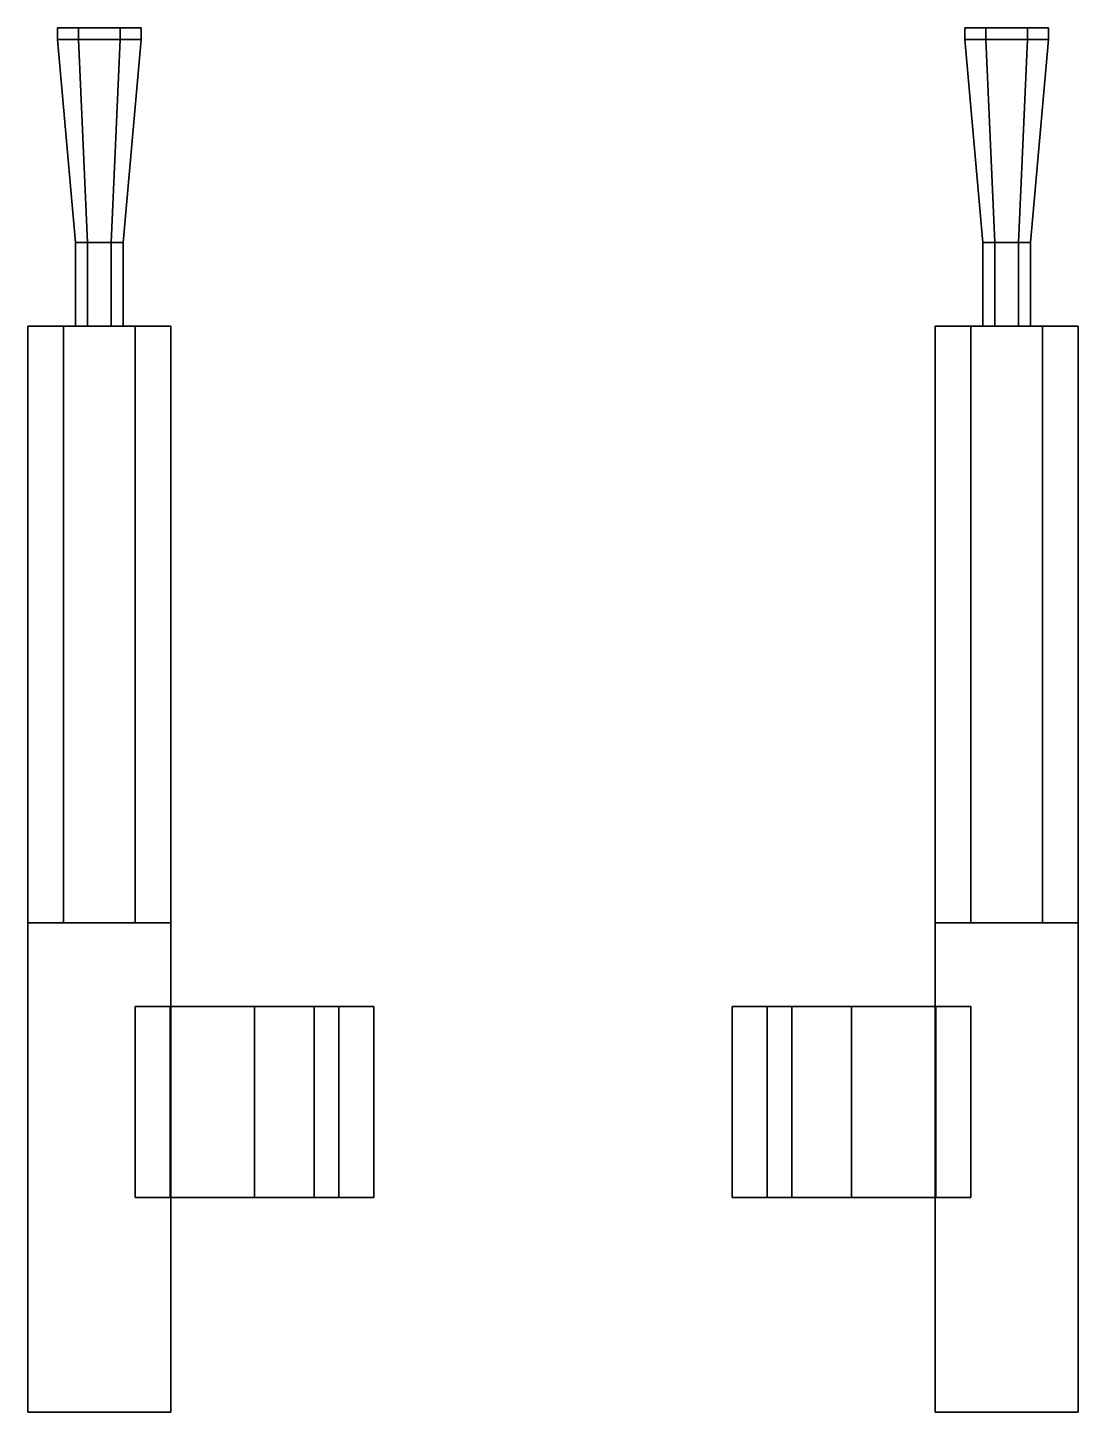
# Model space of a CAD drawing. Extents: x -0.44 to 0.44, y -0.09 to 1.07.
import ezdxf

# ---------------------------------------------------------------- set-up
doc = ezdxf.new("R2010")
doc.units = 0
doc.layers.add('BARREL', color=1, linetype='CONTINUOUS')

msp = doc.modelspace()

# ---------------------------------------------------------------- linework, layer by layer
at = {"layer": 'BARREL'}
for points in [[(-0.3975, 1.07, 0.0103), (-0.415, 1.07, -0.02), (-0.415, 1.06, -0.02), (-0.3975, 1.06, 0.0103)], [(-0.415, 1.07, -0.02), (-0.3975, 1.07, -0.0503), (-0.3975, 1.06, -0.0503), (-0.415, 1.06, -0.02)], [(-0.345, 1.07, -0.02), (-0.415, 1.07, -0.02), (-0.3975, 1.07, 0.0103), (-0.3625, 1.07, 0.0103)], [(-0.3625, 1.07, -0.0503), (-0.3975, 1.07, -0.0503), (-0.415, 1.07, -0.02), (-0.345, 1.07, -0.02)], [(-0.3625, 1.07, 0.0103), (-0.3975, 1.07, 0.0103), (-0.3975, 1.06, 0.0103), (-0.3625, 1.06, 0.0103)], [(-0.3975, 1.07, -0.0503), (-0.3625, 1.07, -0.0503), (-0.3625, 1.06, -0.0503), (-0.3975, 1.06, -0.0503)], [(-0.345, 1.07, -0.02), (-0.3625, 1.07, 0.0103), (-0.3625, 1.06, 0.0103), (-0.345, 1.06, -0.02)], [(-0.3625, 1.07, -0.0503), (-0.345, 1.07, -0.02), (-0.345, 1.06, -0.02), (-0.3625, 1.06, -0.0503)], [(0.3975, 1.07, -0.0503), (0.3625, 1.07, -0.0503), (0.345, 1.07, -0.02), (0.415, 1.07, -0.02)], [(0.415, 1.07, -0.02), (0.345, 1.07, -0.02), (0.3625, 1.07, 0.0103), (0.3975, 1.07, 0.0103)], [(0.345, 1.07, -0.02), (0.3625, 1.07, -0.0503), (0.3625, 1.06, -0.0503), (0.345, 1.06, -0.02)], [(0.3625, 1.07, 0.0103), (0.345, 1.07, -0.02), (0.345, 1.06, -0.02), (0.3625, 1.06, 0.0103)], [(0.3625, 1.07, -0.0503), (0.3975, 1.07, -0.0503), (0.3975, 1.06, -0.0503), (0.3625, 1.06, -0.0503)], [(0.3975, 1.07, 0.0103), (0.3625, 1.07, 0.0103), (0.3625, 1.06, 0.0103), (0.3975, 1.06, 0.0103)], [(0.3975, 1.07, -0.0503), (0.415, 1.07, -0.02), (0.415, 1.06, -0.02), (0.3975, 1.06, -0.0503)], [(0.415, 1.07, -0.02), (0.3975, 1.07, 0.0103), (0.3975, 1.06, 0.0103), (0.415, 1.06, -0.02)], [(-0.3975, 1.06, 0.0103), (-0.415, 1.06, -0.02), (-0.4, 0.89, -0.02), (-0.39, 0.89, -0.0027)], [(-0.415, 1.06, -0.02), (-0.3975, 1.06, -0.0503), (-0.39, 0.89, -0.0373), (-0.4, 0.89, -0.02)], [(-0.3625, 1.06, 0.0103), (-0.3975, 1.06, 0.0103), (-0.39, 0.89, -0.0027), (-0.37, 0.89, -0.0027)], [(-0.3975, 1.06, -0.0503), (-0.3625, 1.06, -0.0503), (-0.37, 0.89, -0.0373), (-0.39, 0.89, -0.0373)], [(-0.345, 1.06, -0.02), (-0.3625, 1.06, 0.0103), (-0.37, 0.89, -0.0027), (-0.36, 0.89, -0.02)], [(-0.3625, 1.06, -0.0503), (-0.345, 1.06, -0.02), (-0.36, 0.89, -0.02), (-0.37, 0.89, -0.0373)], [(0.345, 1.06, -0.02), (0.3625, 1.06, -0.0503), (0.37, 0.89, -0.0373), (0.36, 0.89, -0.02)], [(0.3625, 1.06, 0.0103), (0.345, 1.06, -0.02), (0.36, 0.89, -0.02), (0.37, 0.89, -0.0027)], [(0.3625, 1.06, -0.0503), (0.3975, 1.06, -0.0503), (0.39, 0.89, -0.0373), (0.37, 0.89, -0.0373)], [(0.3975, 1.06, 0.0103), (0.3625, 1.06, 0.0103), (0.37, 0.89, -0.0027), (0.39, 0.89, -0.0027)], [(0.3975, 1.06, -0.0503), (0.415, 1.06, -0.02), (0.4, 0.89, -0.02), (0.39, 0.89, -0.0373)], [(0.415, 1.06, -0.02), (0.3975, 1.06, 0.0103), (0.39, 0.89, -0.0027), (0.4, 0.89, -0.02)], [(-0.39, 0.89, -0.0027), (-0.4, 0.89, -0.02), (-0.4, 0.82, -0.02), (-0.39, 0.82, -0.0027)], [(-0.4, 0.89, -0.02), (-0.39, 0.89, -0.0373), (-0.39, 0.82, -0.0373), (-0.4, 0.82, -0.02)], [(-0.37, 0.89, -0.0027), (-0.39, 0.89, -0.0027), (-0.39, 0.82, -0.0027), (-0.37, 0.82, -0.0027)], [(-0.39, 0.89, -0.0373), (-0.37, 0.89, -0.0373), (-0.37, 0.82, -0.0373), (-0.39, 0.82, -0.0373)], [(-0.36, 0.89, -0.02), (-0.37, 0.89, -0.0027), (-0.37, 0.82, -0.0027), (-0.36, 0.82, -0.02)], [(-0.37, 0.89, -0.0373), (-0.36, 0.89, -0.02), (-0.36, 0.82, -0.02), (-0.37, 0.82, -0.0373)], [(0.36, 0.89, -0.02), (0.37, 0.89, -0.0373), (0.37, 0.82, -0.0373), (0.36, 0.82, -0.02)], [(0.37, 0.89, -0.0027), (0.36, 0.89, -0.02), (0.36, 0.82, -0.02), (0.37, 0.82, -0.0027)], [(0.37, 0.89, -0.0373), (0.39, 0.89, -0.0373), (0.39, 0.82, -0.0373), (0.37, 0.82, -0.0373)], [(0.39, 0.89, -0.0027), (0.37, 0.89, -0.0027), (0.37, 0.82, -0.0027), (0.39, 0.82, -0.0027)], [(0.39, 0.89, -0.0373), (0.4, 0.89, -0.02), (0.4, 0.82, -0.02), (0.39, 0.82, -0.0373)], [(0.4, 0.89, -0.02), (0.39, 0.89, -0.0027), (0.39, 0.82, -0.0027), (0.4, 0.82, -0.02)], [(-0.41, 0.82, 0.062), (-0.44, 0.82, 0.01), (-0.44, 0.32, 0.01), (-0.41, 0.32, 0.062)], [(-0.44, 0.82, 0.01), (-0.41, 0.82, -0.042), (-0.41, 0.32, -0.042), (-0.44, 0.32, 0.01)], [(-0.32, 0.82, 0.01), (-0.44, 0.82, 0.01), (-0.41, 0.82, 0.062), (-0.35, 0.82, 0.062)], [(-0.35, 0.82, -0.042), (-0.41, 0.82, -0.042), (-0.44, 0.82, 0.01), (-0.32, 0.82, 0.01)], [(-0.35, 0.82, 0.062), (-0.41, 0.82, 0.062), (-0.41, 0.32, 0.062), (-0.35, 0.32, 0.062)], [(-0.41, 0.82, -0.042), (-0.35, 0.82, -0.042), (-0.35, 0.32, -0.042), (-0.41, 0.32, -0.042)], [(-0.32, 0.82, 0.01), (-0.35, 0.82, 0.062), (-0.35, 0.32, 0.062), (-0.32, 0.32, 0.01)], [(-0.35, 0.82, -0.042), (-0.32, 0.82, 0.01), (-0.32, 0.32, 0.01), (-0.35, 0.32, -0.042)], [(0.41, 0.82, -0.042), (0.35, 0.82, -0.042), (0.32, 0.82, 0.01), (0.44, 0.82, 0.01)], [(0.44, 0.82, 0.01), (0.32, 0.82, 0.01), (0.35, 0.82, 0.062), (0.41, 0.82, 0.062)], [(0.32, 0.82, 0.01), (0.35, 0.82, -0.042), (0.35, 0.32, -0.042), (0.32, 0.32, 0.01)], [(0.35, 0.82, 0.062), (0.32, 0.82, 0.01), (0.32, 0.32, 0.01), (0.35, 0.32, 0.062)], [(0.35, 0.82, -0.042), (0.41, 0.82, -0.042), (0.41, 0.32, -0.042), (0.35, 0.32, -0.042)], [(0.41, 0.82, 0.062), (0.35, 0.82, 0.062), (0.35, 0.32, 0.062), (0.41, 0.32, 0.062)], [(0.41, 0.82, -0.042), (0.44, 0.82, 0.01), (0.44, 0.32, 0.01), (0.41, 0.32, -0.042)], [(0.44, 0.82, 0.01), (0.41, 0.82, 0.062), (0.41, 0.32, 0.062), (0.44, 0.32, 0.01)], [(-0.44, 0.32, -0.07), (-0.44, -0.09, -0.07), (-0.44, -0.09, 0.07), (-0.44, 0.32, 0.07)], [(-0.44, 0.32, 0.07), (-0.44, -0.09, 0.07), (-0.32, -0.09, 0.07), (-0.32, 0.32, 0.07)], [(-0.32, 0.32, 0.07), (-0.32, 0.32, -0.07), (-0.44, 0.32, -0.07), (-0.44, 0.32, 0.07)], [(-0.32, 0.32, -0.07), (-0.32, -0.09, -0.07), (-0.44, -0.09, -0.07), (-0.44, 0.32, -0.07)], [(-0.32, -0.09, 0.07), (-0.32, -0.09, -0.07), (-0.32, 0.32, -0.07), (-0.32, 0.32, 0.07)], [(0.44, 0.32, -0.07), (0.44, -0.09, -0.07), (0.32, -0.09, -0.07), (0.32, 0.32, -0.07)], [(0.32, 0.32, 0.07), (0.32, -0.09, 0.07), (0.44, -0.09, 0.07), (0.44, 0.32, 0.07)], [(0.44, 0.32, 0.07), (0.44, 0.32, -0.07), (0.32, 0.32, -0.07), (0.32, 0.32, 0.07)], [(0.32, 0.32, -0.07), (0.32, -0.09, -0.07), (0.32, -0.09, 0.07), (0.32, 0.32, 0.07)], [(0.44, -0.09, 0.07), (0.44, -0.09, -0.07), (0.44, 0.32, -0.07), (0.44, 0.32, 0.07)], [(-0.3207, 0.25, 0.1307), (-0.35, 0.25, 0.06), (-0.35, 0.09, 0.06), (-0.3207, 0.09, 0.1307)], [(-0.35, 0.25, 0.06), (-0.3207, 0.25, -0.0107), (-0.3207, 0.09, -0.0107), (-0.35, 0.09, 0.06)], [(-0.1793, 0.25, 0.1307), (-0.35, 0.25, 0.06), (-0.3207, 0.25, 0.1307), (-0.25, 0.25, 0.16)], [(-0.15, 0.25, 0.06), (-0.3207, 0.25, -0.0107), (-0.35, 0.25, 0.06), (-0.1793, 0.25, 0.1307)], [(-0.25, 0.25, 0.16), (-0.3207, 0.25, 0.1307), (-0.3207, 0.09, 0.1307), (-0.25, 0.09, 0.16)], [(-0.3207, 0.25, -0.0107), (-0.25, 0.25, -0.04), (-0.25, 0.09, -0.04), (-0.3207, 0.09, -0.0107)], [(-0.1793, 0.25, -0.0107), (-0.25, 0.25, -0.04), (-0.3207, 0.25, -0.0107), (-0.15, 0.25, 0.06)], [(-0.32, 0.25, -0.21), (-0.32, 0.09, -0.21), (-0.32, 0.09, -0.07), (-0.32, 0.25, -0.07)], [(-0.1793, 0.25, -0.0107), (-0.2, 0.25, -0.21), (-0.32, 0.25, -0.21), (-0.32, 0.25, -0.01)], [(-0.2, 0.25, -0.21), (-0.2, 0.09, -0.21), (-0.32, 0.09, -0.21), (-0.32, 0.25, -0.21)], [(-0.1793, 0.25, 0.1307), (-0.25, 0.25, 0.16), (-0.25, 0.09, 0.16), (-0.1793, 0.09, 0.1307)], [(-0.25, 0.25, -0.04), (-0.1793, 0.25, -0.0107), (-0.1793, 0.09, -0.0107), (-0.25, 0.09, -0.04)], [(-0.1793, 0.09, -0.0107), (-0.2, 0.09, -0.21), (-0.2, 0.25, -0.21), (-0.1793, 0.25, -0.0107)], [(-0.15, 0.25, 0.06), (-0.1793, 0.25, 0.1307), (-0.1793, 0.09, 0.1307), (-0.15, 0.09, 0.06)], [(-0.1793, 0.25, -0.0107), (-0.15, 0.25, 0.06), (-0.15, 0.09, 0.06), (-0.1793, 0.09, -0.0107)], [(0.1793, 0.25, 0.1307), (0.35, 0.25, 0.06), (0.3207, 0.25, -0.0107), (0.15, 0.25, 0.06)], [(0.15, 0.25, 0.06), (0.3207, 0.25, -0.0107), (0.25, 0.25, -0.04), (0.1793, 0.25, -0.0107)], [(0.1793, 0.09, -0.0107), (0.15, 0.09, 0.06), (0.15, 0.25, 0.06), (0.1793, 0.25, -0.0107)], [(0.15, 0.09, 0.06), (0.1793, 0.09, 0.1307), (0.1793, 0.25, 0.1307), (0.15, 0.25, 0.06)], [(0.32, 0.25, -0.01), (0.32, 0.25, -0.21), (0.2, 0.25, -0.21), (0.1793, 0.25, -0.0107)], [(0.1793, 0.25, -0.0107), (0.2, 0.25, -0.21), (0.2, 0.09, -0.21), (0.1793, 0.09, -0.0107)], [(0.25, 0.25, 0.16), (0.3207, 0.25, 0.1307), (0.35, 0.25, 0.06), (0.1793, 0.25, 0.1307)], [(0.25, 0.09, -0.04), (0.1793, 0.09, -0.0107), (0.1793, 0.25, -0.0107), (0.25, 0.25, -0.04)], [(0.1793, 0.09, 0.1307), (0.25, 0.09, 0.16), (0.25, 0.25, 0.16), (0.1793, 0.25, 0.1307)], [(0.2, 0.09, -0.21), (0.2, 0.25, -0.21), (0.32, 0.25, -0.21), (0.32, 0.09, -0.21)], [(0.3207, 0.09, -0.0107), (0.25, 0.09, -0.04), (0.25, 0.25, -0.04), (0.3207, 0.25, -0.0107)], [(0.25, 0.09, 0.16), (0.3207, 0.09, 0.1307), (0.3207, 0.25, 0.1307), (0.25, 0.25, 0.16)], [(0.32, 0.09, -0.21), (0.32, 0.25, -0.21), (0.32, 0.25, -0.07), (0.32, 0.09, -0.07)], [(0.35, 0.09, 0.06), (0.3207, 0.09, -0.0107), (0.3207, 0.25, -0.0107), (0.35, 0.25, 0.06)], [(0.3207, 0.09, 0.1307), (0.35, 0.09, 0.06), (0.35, 0.25, 0.06), (0.3207, 0.25, 0.1307)], [(-0.25, 0.09, 0.16), (-0.3207, 0.09, 0.1307), (-0.35, 0.09, 0.06), (-0.1793, 0.09, 0.1307)], [(-0.1793, 0.09, 0.1307), (-0.35, 0.09, 0.06), (-0.3207, 0.09, -0.0107), (-0.15, 0.09, 0.06)], [(-0.15, 0.09, 0.06), (-0.3207, 0.09, -0.0107), (-0.25, 0.09, -0.04), (-0.1793, 0.09, -0.0107)], [(-0.32, 0.09, -0.01), (-0.32, 0.09, -0.21), (-0.2, 0.09, -0.21), (-0.1793, 0.09, -0.0107)], [(0.1793, 0.09, -0.0107), (0.25, 0.09, -0.04), (0.3207, 0.09, -0.0107), (0.15, 0.09, 0.06)], [(0.15, 0.09, 0.06), (0.3207, 0.09, -0.0107), (0.35, 0.09, 0.06), (0.1793, 0.09, 0.1307)], [(0.1793, 0.09, -0.0107), (0.2, 0.09, -0.21), (0.32, 0.09, -0.21), (0.32, 0.09, -0.01)], [(0.1793, 0.09, 0.1307), (0.35, 0.09, 0.06), (0.3207, 0.09, 0.1307), (0.25, 0.09, 0.16)], [(-0.44, -0.09, 0.07), (-0.44, -0.09, -0.07), (-0.32, -0.09, -0.07), (-0.32, -0.09, 0.07)], [(0.32, -0.09, 0.07), (0.32, -0.09, -0.07), (0.44, -0.09, -0.07), (0.44, -0.09, 0.07)]]:
    msp.add_3dface(points, dxfattribs=at)

doc.saveas('drawing.dxf')
